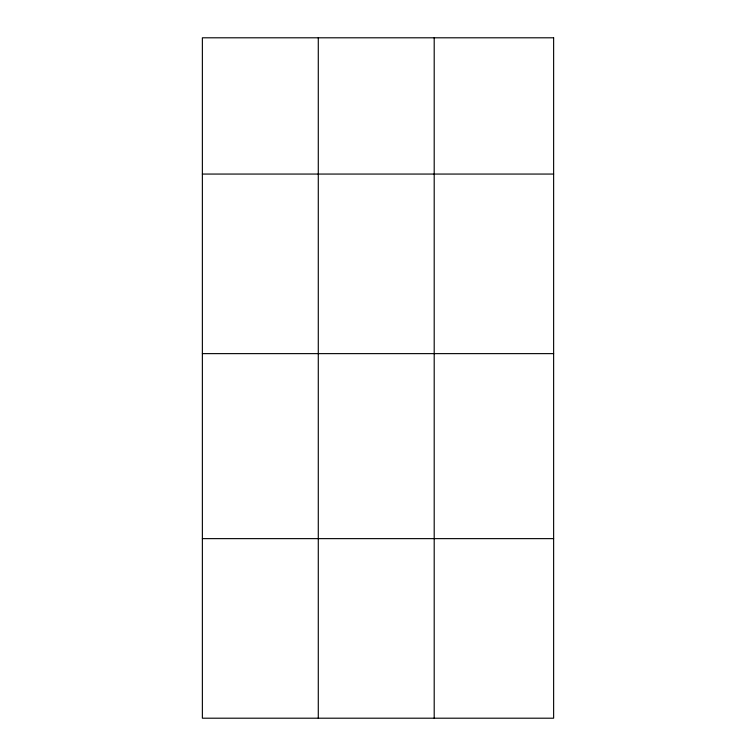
<?xml version="1.0" encoding="UTF-8"?>
<svg xmlns="http://www.w3.org/2000/svg" width="756" height="756" viewBox="0 0 756 756"><rect width="100%" height="100%" fill="white"/><g stroke="black" fill="none" stroke-linecap="round" stroke-linejoin="round"><path stroke-width="1.13" d="M202.372 174.06L553.628 174.06M202.372 353.628L553.628 353.628M202.372 538.631L553.628 538.631M434.199 37.8L434.199 718.2M318.285 37.8L318.285 718.2M553.628 37.8L202.372 37.8L202.372 718.2L553.628 718.2L553.628 37.8"/></g></svg>
